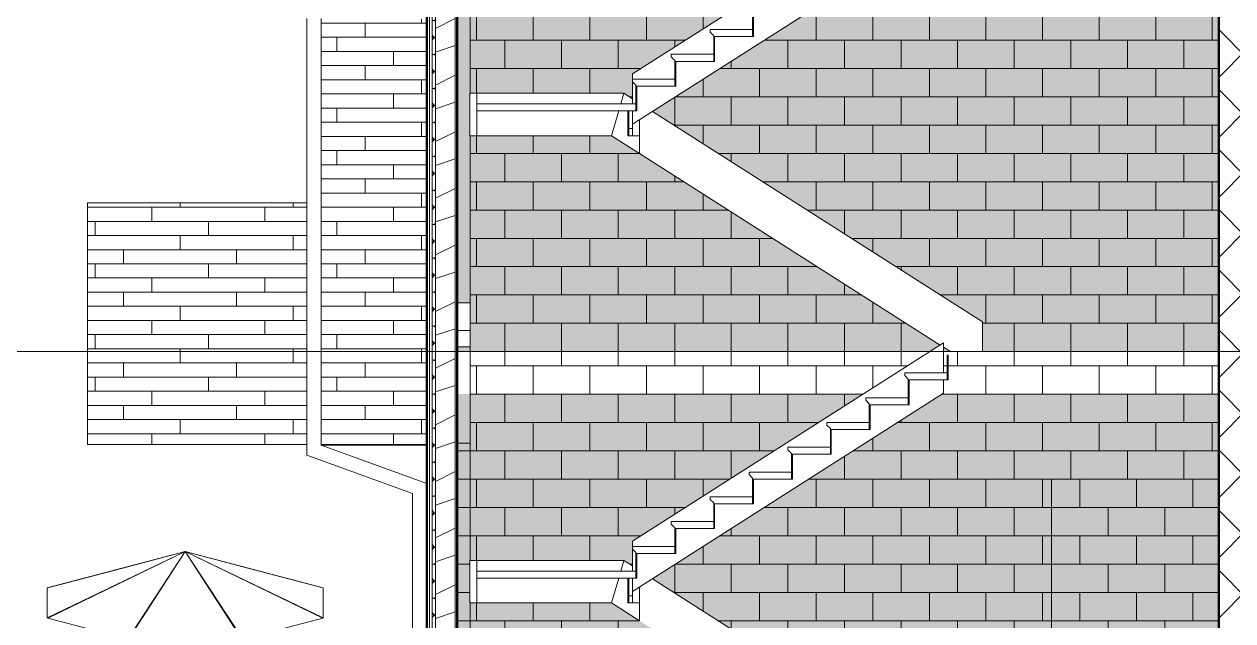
# Model space of a CAD drawing. Header units: inches. Extents: x 9584 to 15274, y -226 to 527.
# Drawn here: x 9896.2 to 10238, y 56 to 224.5 of the extents above; entities that cross this region are included whole.
import ezdxf

# ---------------------------------------------------------------- set-up
doc = ezdxf.new("R2010")
doc.units = ezdxf.units.IN
doc.header["$MEASUREMENT"] = 0
doc.linetypes.add('Grid Line 1_2_', pattern=[0.875, 0.5, -0.125, 0.125, -0.125])
for name, color, linetype, lineweight in [('0-1', 7, 'Continuous', 5), ('0-2', 7, 'Continuous', 9), ('A-CLNG', 13, 'Continuous', 13), ('A-FLOR', 192, 'Continuous', 13), ('A-FLOR-LEVL-1', 51, 'Grid Line 1_2_', 9), ('A-GENM', 5, 'Continuous', 9), ('A-WALL', 113, 'Continuous', 13), ('A-WALL-1', 250, 'Continuous', 13), ('A-WALL-2', 10, 'Continuous', 50), ('A-WALL-3', 113, 'Continuous', 50), ('A-WALL-PATT-3', 55, 'Continuous', 9), ('A-WALL-PATT-4', 252, 'Continuous', 9), ('A-WALL-PATT-5', 111, 'Continuous', 9), ('G-IMPT', 8, 'Continuous', 9), ('I-FURN', 30, 'Continuous', 9), ('I-FURN-1', 7, 'Continuous', 9), ('L-SITE', 91, 'Continuous', 9), ('S-STRS-1', 7, 'Continuous', 9)]:
    doc.layers.add(name, color=color, linetype=linetype, lineweight=lineweight)
doc.layers.add('A-AREA-PATT-1', color=7, linetype='Continuous', lineweight=9, transparency=1)
pattern_1 = [(0, (9984.627, 132.8), (0, 4), []), (90, (9984.627, 132.8), (-8, 8), [4, -28]), (90, (10000.627, 136.8), (-8, 8), [4, -28])]

# ---------------------------------------------------------------- blocks, each defined once
blk = doc.blocks.new('CTR - 2nd Phase_rvt-1-BUILDING SECTION - EAST_WEST - LOOKING NORTH')
at = {"layer": 'A-FLOR-LEVL-1'}
blk.add_line((9583.58, 132), (12532.58, 132), dxfattribs=at)
blk = doc.blocks.new('Couch-Both_Arms-Generic - 2-1352635-BUILDING SECTION - EAST_WEST - LOOKING NORTH')
at = {"layer": 'I-FURN'}
for p, q in [((10018.71, 145.75), (10022.31, 145.75)), ((10022.31, 138), (10018.71, 138))]:
    blk.add_line(p, q, dxfattribs=at)
at = {"layer": 'I-FURN-1'}
blk.add_line((10022.31, 145.75), (10018.71, 145.75), dxfattribs=at)
blk = doc.blocks.new('CTR - 1st Phase - Unit Layouts_rvt-1-BUILDING SECTION - EAST_WEST - LOOKING NORTH')
at = {"layer": '0-2'}
blk.add_blockref('Couch-Both_Arms-Generic - 2-1352635-BUILDING SECTION - EAST_WEST - LOOKING NORTH', (0, 0), dxfattribs=at)
blk = doc.blocks.new('CTR - 1st Phase - Common Walls_rvt-1-BUILDING SECTION - EAST_WEST - LOOKING NORTH')
at = {"layer": 'A-AREA-PATT-1'}
h = blk.add_hatch(color=256, dxfattribs=at)
h.paths.add_polyline_path([(10158.16, 132), (10156.21, 133.24), (10156.21, 132)], flags=0)
h.paths.add_polyline_path([(10196.93, 132), (10233.99, 132), (10233.99, 264), (10156.21, 264), (10156.21, 258), (10157.21, 258), (10157.21, 263), (10157.46, 263), (10157.46, 256), (10156.21, 256), (10156.21, 252.24), (10073.89, 199.85), (10167.21, 140.46), (10167.21, 132), (10184.5, 132)], flags=0)
h.paths.add_polyline_path([(10152.34, 132), (10155.25, 133.85), (10062.31, 193), (10022.21, 193), (10022.21, 205), (10065.8, 205), (10068.21, 203.46), (10068.21, 210.46), (10152.34, 264), (10018.71, 264), (10018.71, 145.75), (10022.31, 145.75), (10022.31, 133.37), (10018.71, 133.37), (10018.71, 132), (10110.82, 132)], flags=0)
h = blk.add_hatch(color=256, dxfattribs=at)
h.paths.add_polyline_path([(10018.71, 0), (10158.16, 0), (10062.31, 61), (10022.21, 61), (10022.21, 73), (10065.8, 73), (10068.21, 71.46), (10068.21, 78.46), (10133.48, 120), (10018.71, 120), (10018.71, 3.14)], flags=0)
h.paths.add_polyline_path([(10186.75, 0), (10233.99, 0), (10233.99, 120), (10155.84, 120), (10073.89, 67.85), (10167.21, 8.46), (10167.21, 0), (10186.17, 0)], flags=0)
at = {"layer": 'A-WALL-PATT-3'}
h = blk.add_hatch(dxfattribs=at)
h.set_pattern_fill('FP_30', color=256, style=0, pattern_type=2)
h.set_pattern_definition([(0, (10240.177, 132), (0, 8), []), (90, (10240.177, 132), (-8, 8), [8, -8])])
h.paths.add_polyline_path([(10022.31, 132), (10152.34, 132), (10155.25, 133.85), (10062.31, 193), (10022.31, 193), (10022.31, 150.28)], flags=0)
h.paths.add_polyline_path([(10184.5, 132), (10233.99, 132), (10233.99, 370), (10022.31, 370), (10022.31, 205), (10065.8, 205), (10068.21, 203.46), (10068.21, 210.46), (10156.21, 266.46), (10156.21, 258), (10157.21, 258), (10157.21, 263), (10157.46, 263), (10157.46, 256), (10156.21, 256), (10156.21, 252.24), (10073.89, 199.85), (10167.21, 140.46), (10167.21, 132), (10184.12, 132)], flags=0)
h.paths.add_polyline_path([(10158.16, 132), (10156.21, 133.24), (10156.21, 132)], flags=0)
h = blk.add_hatch(dxfattribs=at)
h.set_pattern_fill('FP_24', color=256, style=0, pattern_type=2)
h.set_pattern_definition([(0, (10240.177, 0), (0, 8), []), (90, (10240.177, 0), (-8, 8), [8, -8])])
h.paths.add_polyline_path([(10022.31, 0), (10158.16, 0), (10062.31, 61), (10022.31, 61), (10022.31, 3.14)], flags=0)
h.paths.add_polyline_path([(10186.75, 0), (10186.75, 96), (10233.99, 96), (10233.99, 132), (10156.21, 132), (10156.21, 126), (10157.21, 126), (10157.21, 131), (10157.46, 131), (10157.46, 124), (10156.21, 124), (10156.21, 120.24), (10073.89, 67.85), (10167.21, 8.46), (10167.21, 0), (10186.17, 0)], flags=0)
h.paths.add_polyline_path([(10068.21, 71.46), (10068.21, 78.46), (10152.34, 132), (10022.31, 132), (10022.31, 73), (10065.8, 73)], flags=0)
h = blk.add_hatch(dxfattribs=at)
h.set_pattern_fill('FP_28', color=256, style=0, pattern_type=2)
h.set_pattern_definition([(0, (10018.714, -120), (0, 8), []), (90, (10018.714, -120), (-8, 8), [8, -8])])
h.paths.add_polyline_path([(10018.71, 0), (10022.31, 0), (10022.31, 61), (10022.21, 61), (10022.21, 73), (10022.31, 73), (10022.31, 106.12), (10018.71, 106.12), (10018.71, 3.14)], flags=0)
h.paths.add_polyline_path([(10186.75, 0), (10233.99, 0), (10233.99, 96), (10186.75, 96), (10186.75, 3.14)], flags=0)
at = {"layer": 'A-WALL-PATT-4'}
h = blk.add_hatch(dxfattribs=at)
h.set_pattern_fill('FP_25', color=256, style=0, pattern_type=2)
h.set_pattern_definition([(45, (10995.947, 72), (-8.48528, 8.48528), []), (135, (10995.947, 72), (-8.48528, -8.48528), [])])
h.paths.add_polyline_path([(10239.99, 0), (10241.99, 0), (10241.99, 370), (10233.99, 370), (10233.99, 0)], flags=0)
at = {"layer": 'A-FLOR-LEVL-1'}
blk.add_line((9583.58, 132), (12532.58, 132), dxfattribs=at)
at = {"layer": 'A-WALL-1'}
for p, q in [((10022.31, 370), (10022.31, 205)), ((10022.31, 193), (10022.31, 132)), ((10022.31, 132), (10022.31, 73)), ((10186.75, 0), (10186.75, 96)), ((10186.75, 96), (10233.99, 96)), ((10022.31, 61), (10022.31, 0))]:
    blk.add_line(p, q, dxfattribs=at)
at = {"layer": 'A-WALL-2'}
blk.add_line((10233.99, 394), (10233.99, 0), dxfattribs=at)
at = {"layer": 'S-STRS-1'}
for p, q in [((10068.21, 210.46), (10156.21, 266.46)), ((10156.21, 252.24), (10068.21, 196.24)), ((10102.21, 228), (10102.21, 221)), ((10102.46, 221), (10102.46, 228)), ((10102.21, 223), (10090.21, 223)), ((10090.21, 223), (10090.21, 222.25)), ((10090.21, 222.25), (10091.21, 221.25)), ((10102.21, 221), (10102.21, 223)), ((10091.21, 221.25), (10091.21, 221)), ((10091.21, 221), (10091.21, 214)), ((10091.46, 221), (10091.21, 221)), ((10091.21, 221), (10102.21, 221)), ((10091.46, 214), (10091.46, 221)), ((10102.21, 221), (10102.46, 221)), ((10091.21, 216), (10079.21, 216)), ((10079.21, 216), (10079.21, 215.25)), ((10091.21, 214), (10091.21, 216)), ((10079.21, 215.25), (10080.21, 214.25)), ((10080.21, 214.25), (10080.21, 214)), ((10080.21, 214), (10080.21, 207)), ((10080.46, 214), (10080.21, 214)), ((10080.21, 214), (10091.21, 214)), ((10080.46, 207), (10080.46, 214)), ((10091.21, 214), (10091.46, 214)), ((10068.21, 210.46), (10068.21, 209)), ((10068.21, 209), (10068.21, 208.25)), ((10080.21, 209), (10068.21, 209)), ((10080.21, 207), (10080.21, 209)), ((10068.21, 208.25), (10068.21, 202)), ((10068.21, 208.25), (10069.21, 207.25)), ((10069.21, 207.25), (10069.21, 207)), ((10069.21, 207), (10080.21, 207)), ((10069.21, 207), (10069.21, 200)), ((10069.46, 207), (10069.21, 207)), ((10069.46, 200), (10069.46, 207)), ((10080.21, 207), (10080.46, 207)), ((10024.21, 205), (10022.21, 205)), ((10022.21, 205), (10022.21, 193)), ((10024.21, 193), (10024.21, 205)), ((10024.21, 205), (10065.8, 205)), ((10069.21, 202), (10024.21, 202)), ((10024.21, 202), (10024.21, 200)), ((10064.93, 202), (10065.8, 205)), ((10065.8, 205), (10064.93, 202)), ((10065.8, 205), (10068.21, 203.46)), ((10069.21, 200), (10069.21, 202)), ((10024.21, 200), (10069.21, 200)), ((10062.31, 193), (10064.35, 200)), ((10064.35, 200), (10062.31, 193)), ((10066.96, 200), (10066.96, 193)), ((10067.21, 193), (10067.21, 200)), ((10068.21, 200), (10068.21, 196.24)), ((10069.21, 200), (10069.46, 200)), ((10073.89, 199.85), (10167.21, 140.46)), ((10067.21, 195), (10068.21, 195)), ((10067.21, 195), (10067.21, 193)), ((10068.21, 193), (10068.21, 196.24)), ((10070.21, 197.51), (10070.21, 193)), ((10070.21, 197.51), (10070.21, 187.97)), ((10022.21, 193), (10024.21, 193)), ((10024.21, 193), (10062.31, 193)), ((10062.31, 193), (10070.21, 187.97)), ((10066.96, 193), (10067.21, 193)), ((10068.21, 193), (10067.21, 193)), ((10070.21, 193), (10068.21, 193)), ((10070.21, 187.97), (10155.25, 133.85)), ((10167.21, 140.46), (10167.21, 132)), ((10068.21, 78.46), (10156.21, 134.46)), ((10156.21, 134.46), (10156.21, 126)), ((10156.21, 133.24), (10158.16, 132)), ((10157.21, 131), (10157.21, 124)), ((10157.46, 131), (10157.21, 131)), ((10157.46, 124), (10157.46, 131)), ((10167.21, 132), (10158.16, 132)), ((10157.21, 126), (10145.21, 126)), ((10145.21, 126), (10145.21, 125.25)), ((10145.21, 125.25), (10146.21, 124.25)), ((10146.21, 124.25), (10146.21, 124)), ((10146.21, 124), (10146.21, 117)), ((10146.46, 124), (10146.21, 124)), ((10146.21, 124), (10157.21, 124)), ((10146.46, 117), (10146.46, 124)), ((10156.21, 124), (10156.21, 120.24)), ((10157.21, 124), (10157.21, 126)), ((10157.21, 124), (10157.46, 124)), ((10156.21, 120.24), (10068.21, 64.24)), ((10146.21, 119), (10134.21, 119)), ((10134.21, 119), (10134.21, 118.25)), ((10134.21, 118.25), (10135.21, 117.25)), ((10135.21, 117.25), (10135.21, 117)), ((10135.21, 117), (10135.21, 110)), ((10135.46, 117), (10135.21, 117)), ((10135.21, 117), (10146.21, 117)), ((10135.46, 110), (10135.46, 117)), ((10146.21, 117), (10146.21, 119)), ((10146.21, 117), (10146.46, 117)), ((10135.21, 112), (10123.21, 112)), ((10123.21, 112), (10123.21, 111.25)), ((10123.21, 111.25), (10124.21, 110.25)), ((10124.21, 110.25), (10124.21, 110)), ((10124.21, 110), (10124.21, 103)), ((10124.46, 110), (10124.21, 110)), ((10124.21, 110), (10135.21, 110)), ((10124.46, 103), (10124.46, 110)), ((10135.21, 110), (10135.21, 112)), ((10135.21, 110), (10135.46, 110)), ((10124.21, 105), (10112.21, 105)), ((10112.21, 105), (10112.21, 104.25)), ((10112.21, 104.25), (10113.21, 103.25)), ((10113.21, 103.25), (10113.21, 103)), ((10113.21, 103), (10113.21, 96)), ((10113.46, 103), (10113.21, 103)), ((10113.21, 103), (10124.21, 103)), ((10113.46, 96), (10113.46, 103)), ((10124.21, 103), (10124.21, 105)), ((10124.21, 103), (10124.46, 103)), ((10113.21, 98), (10101.21, 98)), ((10101.21, 98), (10101.21, 97.25)), ((10101.21, 97.25), (10102.21, 96.25)), ((10102.21, 96.25), (10102.21, 96)), ((10102.21, 96), (10102.21, 89)), ((10102.46, 96), (10102.21, 96)), ((10102.21, 96), (10113.21, 96)), ((10102.46, 89), (10102.46, 96)), ((10113.21, 96), (10113.21, 98)), ((10113.21, 96), (10113.46, 96)), ((10102.21, 91), (10090.21, 91)), ((10090.21, 91), (10090.21, 90.25)), ((10090.21, 90.25), (10091.21, 89.25)), ((10091.21, 89.25), (10091.21, 89)), ((10091.21, 89), (10091.21, 82)), ((10091.46, 89), (10091.21, 89)), ((10091.21, 89), (10102.21, 89)), ((10091.46, 82), (10091.46, 89)), ((10102.21, 89), (10102.21, 91)), ((10102.21, 89), (10102.46, 89)), ((10091.21, 84), (10079.21, 84)), ((10079.21, 84), (10079.21, 83.25)), ((10079.21, 83.25), (10080.21, 82.25)), ((10080.21, 82.25), (10080.21, 82)), ((10091.21, 82), (10091.21, 84)), ((10080.21, 82), (10080.21, 75)), ((10080.46, 82), (10080.21, 82)), ((10080.21, 82), (10091.21, 82)), ((10080.46, 75), (10080.46, 82)), ((10091.21, 82), (10091.46, 82)), ((10068.21, 78.46), (10068.21, 77)), ((10068.21, 77), (10068.21, 76.25)), ((10080.21, 77), (10068.21, 77)), ((10068.21, 76.25), (10068.21, 70)), ((10068.21, 76.25), (10069.21, 75.25)), ((10069.21, 75.25), (10069.21, 75)), ((10080.21, 75), (10080.21, 77)), ((10024.21, 73), (10022.21, 73)), ((10022.21, 73), (10022.21, 61)), ((10024.21, 61), (10024.21, 73)), ((10024.21, 73), (10065.8, 73)), ((10064.93, 70), (10065.8, 73)), ((10065.8, 73), (10064.93, 70)), ((10065.8, 73), (10068.21, 71.46)), ((10069.21, 75), (10080.21, 75)), ((10069.21, 75), (10069.21, 68)), ((10069.46, 75), (10069.21, 75)), ((10069.46, 68), (10069.46, 75)), ((10080.21, 75), (10080.46, 75)), ((10069.21, 70), (10024.21, 70)), ((10024.21, 70), (10024.21, 68)), ((10069.21, 68), (10069.21, 70)), ((10024.21, 68), (10069.21, 68)), ((10062.31, 61), (10064.35, 68)), ((10064.35, 68), (10062.31, 61)), ((10066.96, 68), (10066.96, 61)), ((10067.21, 61), (10067.21, 68)), ((10068.21, 68), (10068.21, 64.24)), ((10069.21, 68), (10069.46, 68)), ((10070.21, 65.51), (10070.21, 61)), ((10070.21, 65.51), (10070.21, 55.97)), ((10073.89, 67.85), (10167.21, 8.46)), ((10067.21, 63), (10068.21, 63)), ((10067.21, 63), (10067.21, 61)), ((10068.21, 61), (10068.21, 64.24)), ((10022.21, 61), (10024.21, 61)), ((10024.21, 61), (10062.31, 61)), ((10062.31, 61), (10070.21, 55.97)), ((10066.96, 61), (10067.21, 61)), ((10068.21, 61), (10067.21, 61)), ((10070.21, 61), (10068.21, 61))]:
    blk.add_line(p, q, dxfattribs=at)
blk = doc.blocks.new('Outdoor Table01 - 02ZUTB01_dwg-V37-BUILDING SECTION - EAST_WEST - LOOKING NORTH')
at = {"layer": 'G-IMPT'}
for p, q in [((9941.79, 75.5), (9902.79, 56.82)), ((9941.79, 75.5), (9902.79, 65.24)), ((9941.79, 75.5), (9902.9, 65.31)), ((9941.79, 75.5), (9902.9, 56.75)), ((9941.79, 75.5), (9925.53, 71.26)), ((9941.79, 75.5), (9925.53, 50.8)), ((9941.79, 75.5), (9925.79, 50.77)), ((9980.79, 65.24), (9941.79, 75.5)), ((9941.79, 75.5), (9980.79, 56.82)), ((9941.79, 75.5), (9957.79, 50.77)), ((9941.79, 75.5), (9958.05, 71.26)), ((9941.79, 75.5), (9980.68, 65.31)), ((9941.79, 75.5), (9980.68, 56.75)), ((9941.79, 75.5), (9958.05, 50.8)), ((9902.9, 65.31), (9925.53, 71.26)), ((9933, 71.29), (9933.06, 71.29)), ((9939.02, 71.29), (9939.07, 71.29)), ((9944.51, 71.29), (9944.56, 71.29)), ((9950.52, 71.29), (9950.58, 71.29)), ((9958.05, 71.26), (9980.68, 65.31)), ((9902.79, 56.82), (9902.79, 65.24)), ((9980.79, 65.24), (9980.79, 56.82)), ((9925.53, 50.8), (9902.9, 56.75)), ((9980.68, 56.75), (9958.05, 50.8)), ((9957.79, 50.77), (9925.79, 50.77)), ((9941.79, 49.5), (9941.79, 50.77)), ((9941.79, 49.5), (9941.79, 50.77)), ((9941.79, 36), (9941.79, 49.5)), ((9941.79, 36), (9941.79, 49.5)), ((9983.77, 31), (9982.16, 28)), ((9983.77, 31), (9982.77, 30.5)), ((9981.79, 28), (9979.29, 18.83)), ((9981.16, 28), (9980.29, 23)), ((9981.29, 28), (9981.03, 27.21)), ((9981.16, 28), (9982.77, 30.5)), ((9981.29, 28), (9981.16, 28)), ((9981.29, 28), (9981.79, 28)), ((9982.16, 28), (9981.29, 23)), ((9982.16, 28), (9981.79, 28)), ((9954.99, 26), (9958.76, 26)), ((9954.99, 24), (9958.76, 24)), ((9958.76, 26), (9962.57, 26)), ((9958.76, 24), (9958.76, 26)), ((9958.76, 24), (9962.57, 24)), ((9962.57, 26), (9964.97, 26)), ((9962.57, 24), (9962.57, 26)), ((9962.57, 24), (9964.97, 24)), ((9964.97, 26), (9965.79, 26)), ((9964.97, 24), (9964.97, 26)), ((9964.97, 24), (9965.79, 24)), ((9965.79, 24), (9965.79, 26)), ((9981.01, 27.15), (9978.29, 18.83)), ((9980.29, 23), (9980.35, 23)), ((9980.43, 23), (9981.29, 23)), ((9960.29, 2), (9963.79, 20)), ((9961.66, 18.59), (9960.37, 17.07)), ((9960.87, 18.07), (9960.37, 17.07)), ((9961.66, 19.59), (9960.87, 18.07)), ((9961.29, 2.5), (9964.79, 20)), ((9961.66, 19.59), (9963.79, 20)), ((9961.66, 19.59), (9961.66, 18.59)), ((9961.66, 18.59), (9963.59, 18.96)), ((9963.79, 20), (9964.79, 20)), ((9963.79, 20), (9976.79, 19.48)), ((9964.58, 18.97), (9976.79, 18.48)), ((9976.79, 19.48), (9978.29, 18.83)), ((9976.79, 19.48), (9976.79, 18.48)), ((9976.79, 18.48), (9978.31, 17.98)), ((9978.29, 18.83), (9978.79, 1)), ((9978.29, 18.83), (9979.29, 18.83)), ((9979.29, 18.83), (9979.76, 1)), ((9961.29, 6.5), (9961.29, 5.5)), ((9961.29, 2.5), (9960.29, 2)), ((9961.04, 1), (9960.29, 2)), ((9962.29, 1), (9961.29, 2.5))]:
    blk.add_line(p, q, dxfattribs=at)
blk = doc.blocks.new('Outdoor Table01 - Outdoor Table01-V38-BUILDING SECTION - EAST_WEST - LOOKING NORTH')
blk.add_blockref('Outdoor Table01 - 02ZUTB01_dwg-V37-BUILDING SECTION - EAST_WEST - LOOKING NORTH', (0, 0))
blk = doc.blocks.new('077123 - Manufactured Gutters and Downspouts - 077123 - Manufactured Gutters and Downspouts-2003419-BUILDING SECTION - EAST_WEST - LOOKING NORTH')
at = {"layer": 'A-GENM'}
for p, q in [((9976.21, 226.12), (9976.21, 102.78)), ((9976.21, 102.78), (10006.09, 91.91)), ((9980.21, 105.58), (9980.21, 105.75)), ((10010.09, 94.71), (9980.21, 105.58)), ((10006.09, 91.91), (10006.09, 1))]:
    blk.add_line(p, q, dxfattribs=at)

msp = doc.modelspace()

# ---------------------------------------------------------------- hatches: boundary and pattern name
at = {"layer": 'A-WALL-PATT-5'}
h = msp.add_hatch(dxfattribs=at)
h.set_pattern_fill('FP_37', color=256, style=0, pattern_type=2)
h.set_pattern_definition(pattern_1)
h.paths.add_polyline_path([(10010.0894, 105.75), (10010.0894, 226), (9989.0644, 226), (9989.0644, 105.75)], flags=0)
h.paths.add_polyline_path([(10003.1775, 227.5), (10010.0894, 227.5), (10010.0894, 369.25), (9989.0644, 369.25), (9989.0644, 227.5), (9989.3492, 227.5)], flags=0)
h = msp.add_hatch(dxfattribs=at)
h.set_pattern_fill('FP_4', color=256, style=0, pattern_type=2)
h.set_pattern_definition([(0, (10995.947, 72), (0, 4.798), []), (315, (10995.947, 72), (4.798427, 0), [6.786, -6.786]), (45, (10995.947, 72), (4.798427, 0), [6.786, -6.786])])
h.paths.add_polyline_path([(10011.5894, -30), (10012.5894, -30), (10012.5894, -12), (10011.5894, -12), (10011.5894, -27.4985)], flags=0)
h.paths.add_polyline_path([(10012.5894, 0), (10012.5894, 370), (10011.5894, 370), (10011.5894, 0)], flags=0)
h = msp.add_hatch(dxfattribs=at)
h.set_pattern_fill('FP_3', color=256, style=0, pattern_type=2)
h.set_pattern_definition([(216.87, (11002.345, 87.994), (47.980943, 31.987086), [7.997, -71.971]), (206.565, (11011.941, 83.196), (-15.993714, -15.994133), [17.881, -17.881]), (198.435, (11011.941, 75.199), (-31.98674, -15.99388), [10.115, -40.461])])
h.paths.add_polyline_path([(10012.5894, -30), (10018.0894, -30), (10018.0894, 370), (10012.5894, 370), (10012.5894, -25.3233)], flags=0)
h = msp.add_hatch(dxfattribs=at)
h.set_pattern_fill('FP_1', color=256, style=0, pattern_type=2)
h.set_pattern_definition([(0, (10995.947, 72), (30.72, 7.68), [1.267, -21.773, 1.267, -21.773, -122.88]), (0, (10995.947, 72), (30.72, 7.68), [-46.08, 1.267, -44.813, 1.267, -21.773, -53.76]), (0, (10995.947, 72), (30.72, 7.68), [-115.2, 1.267, -14.093, 1.267, -37.133]), (120, (11007.467, 75.84), (-22.011075, 22.7643), [1.267, -21.773, 1.267, -21.773, -122.88]), (120, (11007.467, 75.84), (-22.011075, 22.7643), [-46.08, 1.267, -44.813, 1.267, -21.773, -53.76]), (120, (11007.467, 75.84), (-22.011075, 22.7643), [-115.2, 1.267, -14.093, 1.267, -37.133]), (240, (11011.307, 91.2), (-8.708925, -30.4443), [1.267, -21.773, 1.267, -21.773, -122.88]), (240, (11011.307, 91.2), (-8.708925, -30.4443), [-46.08, 1.267, -44.813, 1.267, -21.773, -53.76]), (240, (11011.307, 91.2), (-8.708925, -30.4443), [-115.2, 1.267, -14.093, 1.267, -37.133])])
h.paths.add_polyline_path([(10018.7144, -30), (10018.7144, -12), (10018.0894, -12), (10018.0894, -30)], flags=0)
h.paths.add_polyline_path([(10018.0894, 0), (10018.7144, 0), (10018.7144, 370), (10018.0894, 370), (10018.0894, 3.1375)], flags=0)
h = msp.add_hatch(dxfattribs=at)
h.set_pattern_fill('FP_37', color=256, style=0, pattern_type=2)
h.set_pattern_definition(pattern_1)
h.paths.add_polyline_path([(9989.0644, 105.75), (9989.0644, 226), (9980.4394, 226), (9980.4394, 226.125), (9980.1894, 226.125), (9980.1894, 105.75), (9981.6491, 105.75)], flags=0)
h = msp.add_hatch(dxfattribs=at)
h.set_pattern_fill('FP_39', color=256, style=0, pattern_type=2)
h.set_pattern_definition([(0, (9916.314, 132.8), (0, 4), []), (90, (9916.314, 132.8), (-8, 8), [4, -28]), (90, (9932.314, 136.8), (-8, 8), [4, -28])])
h.paths.add_polyline_path([(9938.5924, 105.75), (9976.2144, 105.75), (9976.2144, 174), (9914.1894, 174), (9914.1894, 105.75)], flags=0)

# ---------------------------------------------------------------- linework, layer by layer
at = {"layer": 'A-CLNG'}
for p in [(9980.4394, 105.75), (10010.0894, 105.625)]:
    msp.add_line(p, (9980.4394, 105.625), dxfattribs=at)
at = {"layer": 'A-FLOR'}
for p, q in [((10018.7144, 133.375), (10022.3144, 133.375)), ((10022.3144, 106.125), (10018.7144, 106.125))]:
    msp.add_line(p, q, dxfattribs=at)
at = {"layer": 'A-FLOR-LEVL-1'}
msp.add_line((9610.2403, 132), (12532.5752, 132), dxfattribs=at)
at = {"layer": 'A-WALL'}
for p, q in [((10010.8394, 394), (10010.8394, -30)), ((10011.5894, 394), (10011.5894, -30)), ((10012.5894, 394), (10012.5894, -30)), ((10018.0894, 394), (10018.0894, -30)), ((9980.1894, 105.75), (9980.1894, 226.125)), ((9976.2144, 174), (9914.1894, 174)), ((9914.1894, 174), (9914.1894, 105.75)), ((9914.1894, 105.75), (9976.2144, 105.75)), ((9980.1894, 105.75), (10010.0894, 105.75))]:
    msp.add_line(p, q, dxfattribs=at)
at = {"layer": 'A-WALL-3'}
for p, q in [((10010.0894, 394), (10010.0894, -30)), ((10018.7144, -30), (10018.7144, 394))]:
    msp.add_line(p, q, dxfattribs=at)

# ---------------------------------------------------------------- block references
at = {"layer": '0-1'}
for name in ['CTR - 2nd Phase_rvt-1-BUILDING SECTION - EAST_WEST - LOOKING NORTH', 'CTR - 1st Phase - Common Walls_rvt-1-BUILDING SECTION - EAST_WEST - LOOKING NORTH', 'CTR - 1st Phase - Unit Layouts_rvt-1-BUILDING SECTION - EAST_WEST - LOOKING NORTH']:
    msp.add_blockref(name, (0, 0), dxfattribs=at)
at = {"layer": 'A-GENM'}
msp.add_blockref('077123 - Manufactured Gutters and Downspouts - 077123 - Manufactured Gutters and Downspouts-2003419-BUILDING SECTION - EAST_WEST - LOOKING NORTH', (0, 0), dxfattribs=at)
at = {"layer": 'L-SITE'}
msp.add_blockref('Outdoor Table01 - Outdoor Table01-V38-BUILDING SECTION - EAST_WEST - LOOKING NORTH', (0, 0), dxfattribs=at)

doc.saveas('drawing.dxf')
